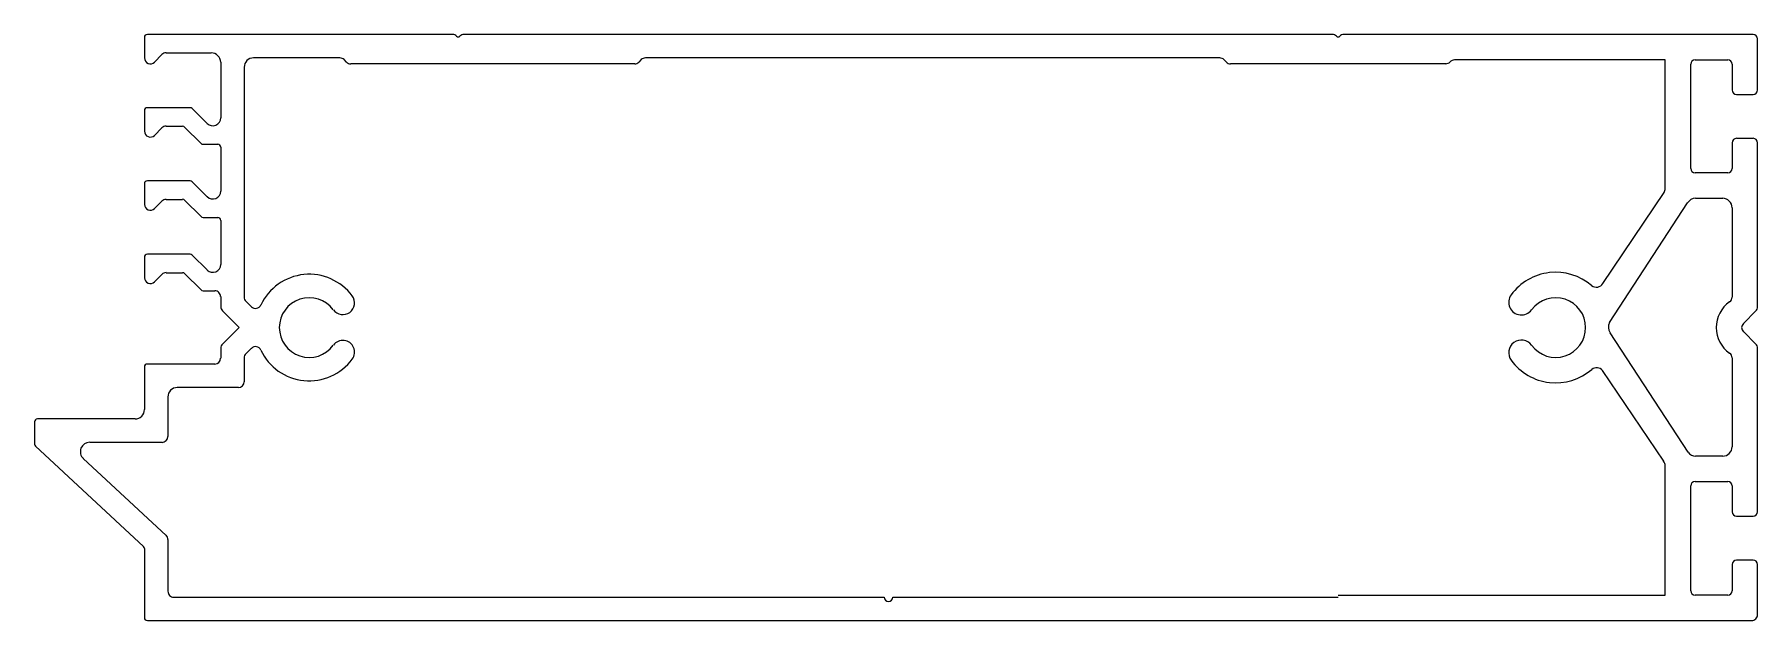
# Model space of a CAD drawing. Extents: x -78 to 71, y 4 to 55.
import ezdxf

# ---------------------------------------------------------------- set-up
doc = ezdxf.new("R2010")
doc.units = 0
doc.layers.get('0').update_dxf_attribs({"linetype": 'CONTINUOUS'})

msp = doc.modelspace()

# ---------------------------------------------------------------- linework, layer by layer
for p, q in [((-68.73, 54.82), (-68.73, 53.04)), ((-42.05, 55.07), (-68.48, 55.07)), ((34.15, 55.07), (-41.06, 55.07)), ((70.59, 55.08), (35.14, 55.07)), ((70.97, 50.26), (70.97, 54.7)), ((-67.86, 52.68), (-67.22, 53.33)), ((-66.86, 53.47), (-62.94, 53.47)), ((-62.13, 52.66), (-62.13, 47.84)), ((-60.1, 52.23), (-60.1, 32.31)), ((-51.8, 53.04), (-59.28, 53.04)), ((-51.23, 52.68), (-51.44, 52.89)), ((-26.27, 52.53), (-50.87, 52.53)), ((-25.7, 52.89), (-25.91, 52.68)), ((24.4, 53.04), (-25.34, 53.04)), ((24.97, 52.68), (24.76, 52.89)), ((34.65, 52.53), (25.33, 52.53)), ((43.96, 52.53), (34.65, 52.53)), ((62.98, 52.87), (44.72, 52.87)), ((62.98, 41.71), (62.98, 52.87)), ((65.18, 43.46), (65.18, 52.49)), ((65.56, 52.87), (68.39, 52.87)), ((68.77, 52.49), (68.77, 50.26)), ((69.15, 49.88), (70.59, 49.88)), ((-68.73, 48.47), (-68.73, 46.69)), ((-64.77, 48.72), (-68.48, 48.72)), ((-63.29, 47.36), (-64.59, 48.65)), ((-67.86, 46.33), (-67.22, 46.98)), ((-66.86, 47.12), (-65.43, 47.12)), ((-65.25, 47.05), (-63.83, 45.63)), ((-63.65, 45.56), (-62.38, 45.56)), ((-62.13, 45.3), (-62.13, 41.5)), ((68.77, 45.69), (68.77, 43.46)), ((70.59, 46.07), (69.15, 46.07)), ((70.97, 31.47), (70.97, 45.69)), ((-68.73, 42.13), (-68.73, 40.35)), ((-64.77, 42.38), (-68.48, 42.38)), ((-63.29, 41.01), (-64.59, 42.31)), ((68.39, 43.08), (65.56, 43.08)), ((-67.86, 39.99), (-67.22, 40.63)), ((-66.86, 40.78), (-65.43, 40.78)), ((-65.25, 40.71), (-63.83, 39.29)), ((57.57, 33.49), (62.89, 41.39)), ((58.16, 30.11), (64.9, 40.47)), ((65.61, 40.88), (67.95, 40.88)), ((-63.65, 39.21), (-62.38, 39.21)), ((-62.13, 38.96), (-62.13, 35.14)), ((68.77, 40.06), (68.77, 32.31)), ((-64.77, 36.02), (-68.48, 36.02)), ((-63.29, 34.66), (-64.59, 35.95)), ((-68.73, 35.77), (-68.73, 33.99)), ((-66.86, 34.42), (-65.43, 34.42)), ((-65.25, 34.35), (-63.83, 32.93)), ((-67.86, 33.63), (-67.22, 34.28)), ((-63.65, 32.86), (-62.64, 32.86)), ((-62.13, 32.35), (-62.13, 31.48)), ((-59.95, 31.96), (-59.47, 31.48)), ((-61.98, 31.12), (-60.54, 29.68)), ((69.74, 30.03), (70.82, 31.11)), ((-60.54, 29.68), (-61.98, 28.24)), ((64.95, 18.86), (58.2, 29.22)), ((70.82, 28.24), (69.74, 29.32)), ((-62.13, 27.88), (-62.13, 27.01)), ((-60.1, 27.04), (-60.1, 24.98)), ((-59.47, 27.87), (-59.95, 27.39)), ((68.77, 27.04), (68.77, 19.34)), ((70.97, 13.71), (70.97, 27.88)), ((-68.73, 26.25), (-68.73, 22.56)), ((-62.64, 26.5), (-68.48, 26.5)), ((62.84, 18.08), (57.54, 25.95)), ((-60.6, 24.47), (-65.89, 24.47)), ((-66.7, 23.66), (-66.7, 20.23)), ((-78.26, 21.5), (-78.26, 19.57)), ((-69.54, 21.75), (-78, 21.75)), ((-67.21, 19.72), (-73.47, 19.72)), ((-78.18, 19.39), (-68.81, 10.7)), ((-74.03, 18.31), (-66.86, 11.66)), ((67.95, 18.52), (65.61, 18.52)), ((62.98, 6.48), (62.98, 17.69)), ((65.18, 6.86), (65.18, 15.94)), ((65.56, 16.32), (68.39, 16.32)), ((68.77, 15.94), (68.77, 13.71)), ((69.15, 13.33), (70.59, 13.33)), ((-68.73, 10.51), (-68.73, 4.53)), ((-66.7, 11.29), (-66.7, 6.81)), ((68.77, 9.14), (68.77, 6.86)), ((70.59, 9.52), (69.15, 9.52)), ((70.97, 4.78), (70.97, 9.14)), ((-66.19, 6.31), (-4.67, 6.31)), ((-3.91, 6.31), (34.65, 6.31)), ((34.65, 6.48), (62.98, 6.48)), ((68.39, 6.48), (65.56, 6.48)), ((-68.48, 4.27), (34.65, 4.27)), ((34.65, 4.27), (70.46, 4.27))]:
    msp.add_line(p, q)
for centre, radius, start, end in [((-68.48, 54.82), 0.254, 90.0005, 179.9995), ((-42.05, 54.57), 0.508, 45.5852, 90.0006), ((-41.55, 55.07), 0.203, 225.5847, 314.4153), ((-41.06, 54.57), 0.508, 90, 134.4148), ((34.15, 54.57), 0.508, 45.5852, 90.0004), ((34.65, 55.07), 0.203, 225.5847, 270), ((34.65, 55.07), 0.203, 270, 314.4153), ((35.14, 54.57), 0.508, 90.0014, 134.4153), ((70.59, 54.7), 0.38, 0.0031, 90.0014), ((-68.22, 53.04), 0.508, 180.0003, 315), ((-66.86, 52.97), 0.508, 89.9993, 134.9997), ((-62.94, 52.66), 0.813, 0.0001, 89.9999), ((-59.28, 52.23), 0.813, 90.0001, 179.9999), ((-51.8, 52.53), 0.508, 45.0003, 89.9999), ((-50.87, 53.04), 0.508, 224.9991, 269.9999), ((-26.27, 53.04), 0.508, 270.001, 315.0009), ((-25.34, 52.53), 0.508, 89.9993, 134.9997), ((24.4, 52.53), 0.508, 45.0003, 90.0002), ((25.33, 53.04), 0.508, 224.9991, 269.9993), ((43.96, 53.04), 0.508, 270, 318.011), ((44.72, 52.36), 0.51, 90.2347, 138.1671), ((65.56, 52.49), 0.381, 90, 180), ((68.39, 52.49), 0.381, 360, 90), ((69.15, 50.26), 0.381, 180, 270), ((70.59, 50.26), 0.381, 270, 360), ((-68.48, 48.47), 0.254, 90.0005, 179.9995), ((-64.77, 48.47), 0.254, 45.0003, 89.9999), ((-62.81, 47.84), 0.682, 225.0001, 0.0002), ((-68.22, 46.69), 0.508, 180.0003, 315), ((-66.86, 46.62), 0.508, 90.0001, 135.0009), ((-65.43, 46.87), 0.254, 45.0003, 89.9999), ((-63.65, 45.81), 0.254, 225.0003, 269.9999), ((-62.38, 45.3), 0.254, 359.9988, 89.9995), ((69.15, 45.69), 0.381, 90, 180), ((70.59, 45.69), 0.381, 360, 90), ((65.56, 43.46), 0.381, 180, 270), ((68.39, 43.46), 0.381, 270, 0), ((-68.48, 42.13), 0.254, 90.0005, 179.9995), ((-64.77, 42.13), 0.254, 45.0003, 89.9999), ((-68.22, 40.35), 0.508, 180.0003, 315), ((-66.86, 40.27), 0.508, 89.9993, 134.9997), ((-65.43, 40.53), 0.254, 45.0003, 89.9999), ((-62.81, 41.5), 0.682, 225.0001, 359.9996), ((62.33, 41.71), 0.643, 329.8914, 0.0019), ((65.61, 40.06), 0.813, 90, 149.8914), ((67.95, 40.06), 0.813, 0, 90), ((-63.65, 39.47), 0.254, 225.0003, 269.9999), ((-62.38, 38.96), 0.254, 0.0005, 89.9995), ((-68.48, 35.77), 0.254, 90.0005, 180.0012), ((-64.77, 35.77), 0.254, 45.0003, 89.9999), ((-66.86, 33.92), 0.508, 89.9993, 134.9997), ((-65.43, 34.17), 0.254, 45.0003, 89.9999), ((-62.81, 35.14), 0.682, 225.0001, 359.9996), ((53.49, 29.67), 4.79, 49.5892, 143.6392), ((-68.22, 33.99), 0.508, 180.0003, 315), ((-63.65, 33.11), 0.254, 225.0003, 269.9999), ((-62.64, 32.35), 0.508, 359.9997, 90.0003), ((-54.46, 29.67), 4.62, 36.3611, 155.0797), ((57.02, 33.81), 0.643, 229.5853, 329.8914), ((-61.62, 31.48), 0.508, 180.0001, 224.9997), ((-59.59, 32.31), 0.508, 179.9993, 224.9997), ((-59.11, 31.84), 0.508, 225.0001, 335.0795), ((-54.46, 29.67), 2.59, 36.3611, 323.6389), ((-51.55, 31.81), 1.02, 216.3611, 36.3611), ((50.52, 31.86), 1.1, 143.6395, 323.6395), ((53.49, 29.67), 2.59, 216.3611, 143.6389), ((70.1, 29.67), 2.71, 124.9381, 235.0619), ((68.26, 32.31), 0.51, 304.9381, 0), ((70.46, 31.47), 0.508, 315, 360), ((58.86, 29.7), 0.813, 149.8914, 216.0145), ((70.1, 29.67), 0.508, 135.0033, 225.0033), ((-51.55, 27.54), 1.02, 323.6389, 143.6389), ((50.52, 27.49), 1.1, 36.3611, 216.3611), ((-62.64, 27.01), 0.508, 269.9997, 359.9995), ((-61.62, 27.88), 0.508, 135.0003, 180.0007), ((-59.59, 27.04), 0.508, 135.0003, 179.9999), ((-59.11, 27.51), 0.508, 24.9207, 135), ((-54.46, 29.67), 4.62, 204.9203, 323.6389), ((68.26, 27.04), 0.51, 360, 55.0619), ((70.46, 27.88), 0.508, 360, 45.0033), ((-68.48, 26.25), 0.254, 90.0005, 179.9995), ((53.49, 29.67), 4.79, 216.3611, 310.6802), ((57.04, 25.55), 0.643, 37.8151, 130.6842), ((-65.89, 23.66), 0.813, 89.9996, 179.9999), ((-60.6, 24.98), 0.508, 270.0005, 0.0003), ((-69.54, 22.56), 0.813, 270.0001, 0.0004), ((-78, 21.5), 0.254, 90.0005, 179.9995), ((-78, 19.57), 0.254, 180.0008, 227.1398), ((-73.47, 18.91), 0.813, 90.0002, 227.1387), ((-67.21, 20.23), 0.508, 270.0005, 0.0003), ((62.33, 17.69), 0.643, 0.002, 37.8151), ((65.61, 19.34), 0.813, 216.0145, 270), ((67.95, 19.34), 0.813, 270, 360), ((65.56, 15.94), 0.381, 90, 180), ((68.39, 15.94), 0.381, 360, 90), ((69.15, 13.71), 0.381, 180, 270), ((70.59, 13.71), 0.381, 270, 0), ((-68.99, 10.51), 0.254, 0.0008, 47.1398), ((-67.21, 11.29), 0.508, 360, 47.1387), ((69.15, 9.14), 0.38, 90.0031, 180.0031), ((70.59, 9.14), 0.381, 360, 90), ((-66.19, 6.81), 0.508, 179.9997, 270.0003), ((-4.29, 6.31), 0.381, 180, 0), ((65.56, 6.86), 0.381, 180, 270), ((68.39, 6.86), 0.381, 270, 0), ((-68.48, 4.53), 0.254, 180.0005, 269.9995), ((70.46, 4.78), 0.508, 270, 0.0281)]:
    msp.add_arc(centre, radius, start, end)

doc.saveas('drawing.dxf')
